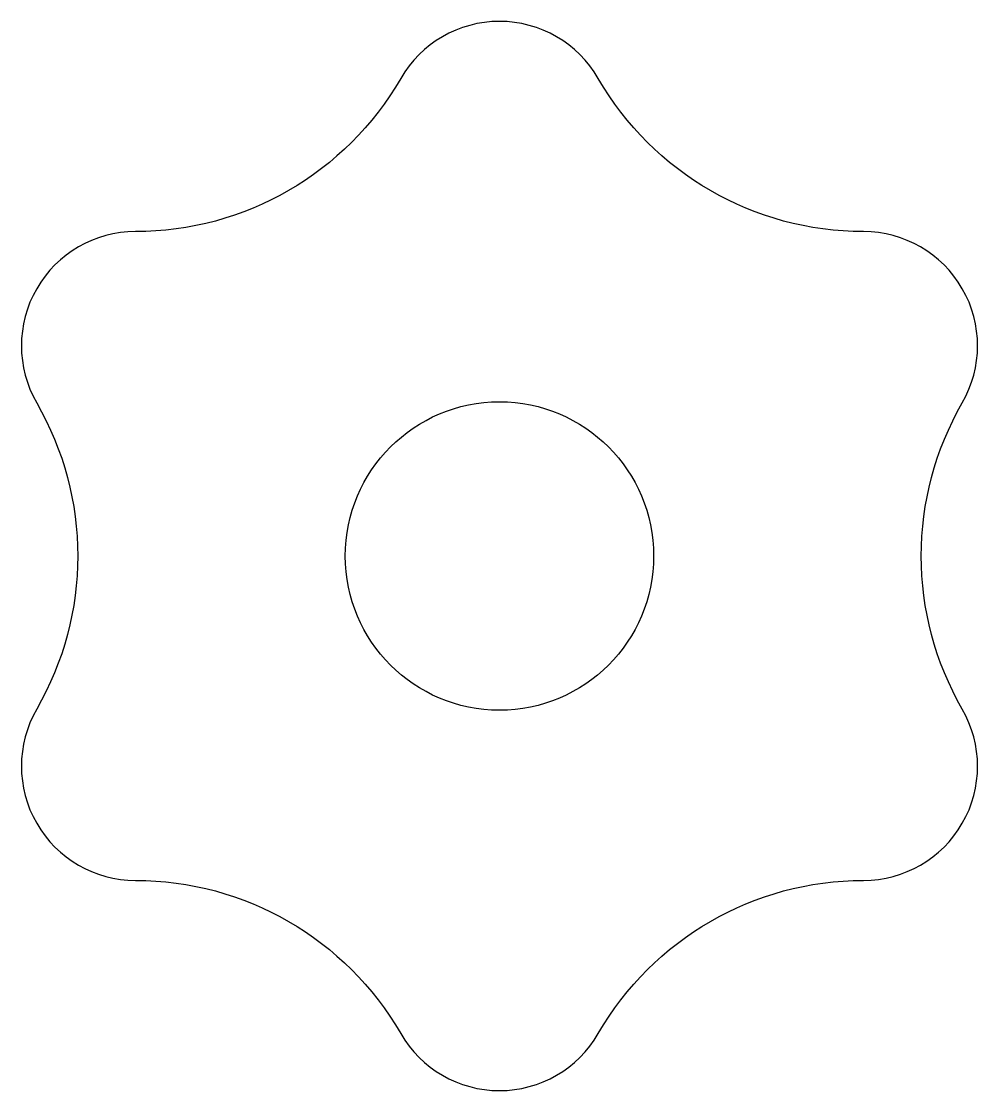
# Model space of a CAD drawing. Header units: millimetres. Extents: x -17.4 to -8.1, y -17.9 to -7.5.
import ezdxf

# ---------------------------------------------------------------- set-up
doc = ezdxf.new("R2010")
doc.units = ezdxf.units.MM

msp = doc.modelspace()

# ---------------------------------------------------------------- linework, layer by layer
msp.add_lwpolyline([(-17.231, -14.218, 0.57735), (-16.27, -15.883, -0.267949), (-13.689, -17.373, 0.57735), (-11.767, -17.373, -0.267949), (-9.186, -15.883, 0.57735), (-8.225, -14.218, -0.267949), (-8.225, -11.238, 0.57735), (-9.186, -9.573, -0.267949), (-11.767, -8.083, 0.57735), (-13.689, -8.083, -0.267949), (-16.27, -9.573, 0.57735), (-17.231, -11.238, -0.267949)], format="xyb", close=True)
msp.add_circle((-12.728, -12.728), 1.5)

doc.saveas('drawing.dxf')
